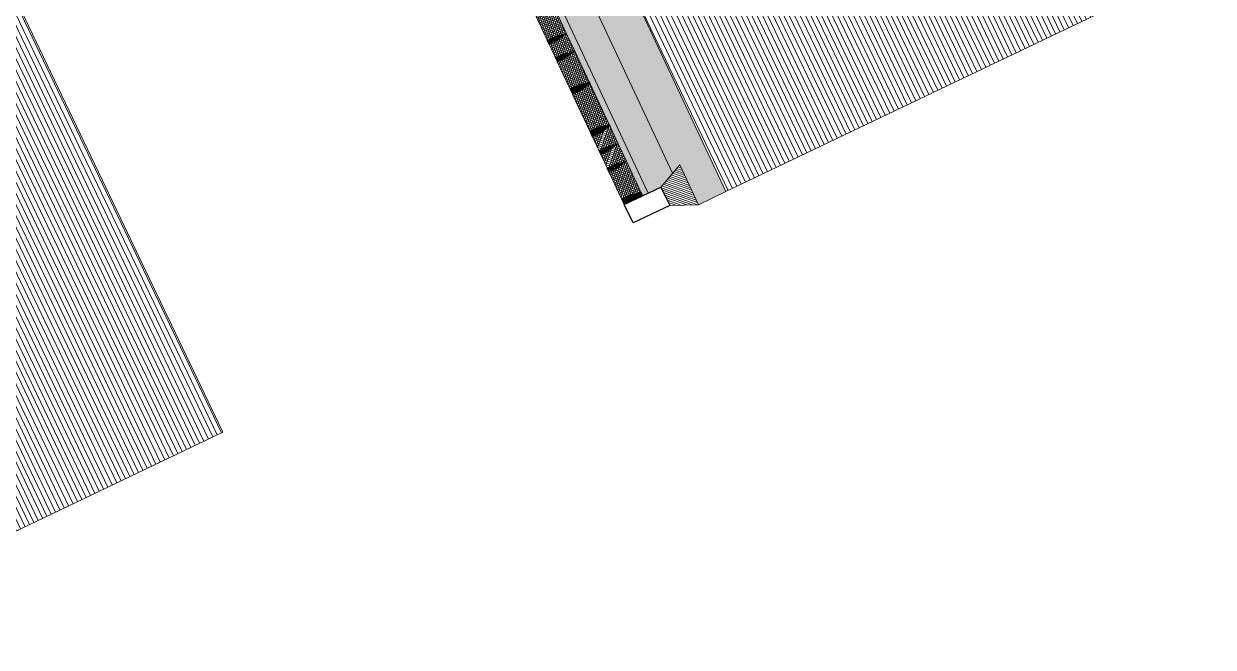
# Model space of a CAD drawing. Header units: metres. Extents: x 678805 to 1359287, y 2747329 to 5497370.
# Drawn here: x 679492.79 to 679498.64, y 2747419.51 to 2747422.58 of the extents above; entities that cross this region are included whole.
import ezdxf

# ---------------------------------------------------------------- set-up
doc = ezdxf.new("R2010")
doc.units = ezdxf.units.M
doc.layers.add('02-L-Waterfeatures 01', color=7, linetype='Continuous', true_color=0x4da6ff)
doc.layers.add('XREF_MON_WATERFEATURE$0$EIT_3 TR sorra', color=7, linetype='Continuous', true_color=0xd8ceb0)
doc.layers.add('XREF_MON_WATERFEATURE$0$-aux', color=50, linetype='Continuous', plot=False)
doc.layers.add('XREF_MON_WATERFEATURE$0$00_Aux', color=6, linetype='Continuous', plot=False)
doc.layers.add('XREF_MON_WATERFEATURE$0$02-L-projecció', color=7, linetype='Continuous', lineweight=5, true_color=0x636363)
doc.layers.add('XREF_MON_WATERFEATURE$0$3-TR tot_u', color=7, linetype='Continuous', lineweight=5, true_color=0x787878)
for name, color, linetype, lineweight in [('XREF_MON_WATERFEATURE$0$02-L-seccionat', 6, 'Continuous', 5), ('XREF_MON_WATERFEATURE$0$3-TR Formigó', 252, 'Continuous', 0), ('XREF_MON_WATERFEATURE$0$3-TR terra compactada', 45, 'Continuous', 0), ('XREF_MON_WATERFEATURE$0$3-TR Tot-u', 37, 'Continuous', 0)]:
    doc.layers.add(name, color=color, linetype=linetype, lineweight=lineweight)
pattern_1 = [(44.99999999989513, (-44.29588849237189, 22.08870048588142), (-0.006735192090789539, 0.006735192090814188), []), (134.999999999895, (-44.29588849237189, 22.08870048588142), (-0.006735192090814189, -0.006735192090789538), [])]

# ---------------------------------------------------------------- blocks, each defined once
blk = doc.blocks.new('XREF_MON_WATERFEATURE$0$Font')
at = {"layer": 'XREF_MON_WATERFEATURE$0$3-TR Formigó'}
h = blk.add_hatch(dxfattribs=at)
h.set_pattern_fill('ANSI37', color=256, scale=0.002999999999999999, angle=-18.27604261032589, style=0)
h.set_pattern_definition(pattern_1)
edge = h.paths.add_edge_path()
edge.add_line((-1.163036263547838, -9.071823441423476), (-1.162972361315042, -9.063627910800278))
edge.add_arc((-1.211388444993645, -9.063250386621803), 0.04841755604090864, 359.5532453845084, 375.5522645108975)
edge.add_line((-1.164743636269122, -9.050268803723156), (-1.170528385788202, -9.029483331833035))
edge.add_arc((-1.115476070903242, -9.014161871513352), 0.0571445923871407, 179.5532536024137, 195.5522727286961, ccw=False)
edge.add_line((-1.172618926037103, -9.013716308167204), (-1.172298267949373, -8.972592284204438))
edge.add_line((-1.172298268880695, -8.972592284437269), (-1.173095450736582, -8.972586068790406))
edge.add_line((-1.173095450736582, -8.972586068557575), (-1.173088868614286, -8.97174201742746))
edge.add_line((-1.173088867682964, -8.97174201766029), (-1.318910306319594, -8.970604995265603))
edge.add_line((-1.318910307250917, -8.970604995265603), (-1.318916886346415, -8.971449047792703))
edge.add_line((-1.318916885647923, -8.971449047559872), (-1.319714067736641, -8.971442827722058))
edge.add_line((-1.319714068435133, -8.971442827489227), (-1.320034726522863, -9.012566854711622))
edge.add_arc((-1.37717757280916, -9.012121289037168), 0.05714458379640931, 343.554231245203, 359.5532503714855, ccw=False)
edge.add_line((-1.322370880283415, -9.028299359371886), (-1.328479048330337, -9.048992102732882))
edge.add_arc((-1.282042352017015, -9.062699483474717), 0.04841754998161178, 163.5542306388019, 179.5532497651909)
edge.add_line((-1.330458430107683, -9.062321963254362), (-1.330522334203124, -9.070517492480576))
edge.add_line((-1.330522333737463, -9.070517492247745), (-1.163036263082176, -9.071823441656306))
h = blk.add_hatch(dxfattribs=at)
h.set_pattern_fill('ANSI37', color=256, scale=0.002999999999999999, angle=-18.27604261032589, style=0)
h.set_pattern_definition(pattern_1)
edge = h.paths.add_edge_path()
edge.add_line((-1.068076093681157, -9.072567444760352), (-1.068012188654393, -9.064371915534139))
edge.add_arc((-1.116428280714899, -9.063994400203228), 0.04841756399451736, 359.5532561195982, 375.5522752459871)
edge.add_line((-1.069783466402441, -9.051012806594372), (-1.075568215921521, -9.030227336101234))
edge.add_arc((-1.020515899639577, -9.014905878342688), 0.05714459360587403, 179.553250056063, 195.5522691823454, ccw=False)
edge.add_line((-1.077658755239099, -9.014460311969742), (-1.077338096685708, -8.973336289869621))
edge.add_line((-1.07733809761703, -8.973336289869621), (-1.078135279007256, -8.973330072825775))
edge.add_line((-1.078135278075933, -8.973330073058605), (-1.078128696419299, -8.97248602192849))
edge.add_line((-1.078128697350621, -8.972486021462828), (-1.151424263603985, -8.971914511173964))
edge.add_line((-1.151424263603985, -8.971914511173964), (-1.151430845493451, -8.972758561838418))
edge.add_line((-1.15143084526062, -8.972758561838418), (-1.152228026418015, -8.972752341534942))
edge.add_line((-1.152228026650846, -8.972752341534942), (-1.152548684738576, -9.013876369222999))
edge.add_arc((-1.209691532421857, -9.013430806808174), 0.05714458495983929, 343.5542348101781, 359.5532539364605, ccw=False)
edge.add_line((-1.154884838499129, -9.029608874116093), (-1.160993007477373, -9.05030161794275))
edge.add_arc((-1.114556307438761, -9.064008997520432), 0.04841755139078353, 163.5542328879748, 179.5532520143637)
edge.add_line((-1.162972387392074, -9.063631478697062), (-1.163036290090531, -9.071827007923275))
edge.add_line((-1.163036290556192, -9.071827007923275), (-1.068076093681157, -9.072567444760352))
h = blk.add_hatch(dxfattribs=at)
h.set_pattern_fill('ANSI37', color=256, scale=0.002999999999999999, angle=-18.27604261032589, style=0)
h.set_pattern_definition(pattern_1)
edge = h.paths.add_edge_path()
edge.add_line((-0.97311583859846, -9.073300814256072), (-0.9730519335716963, -9.06510528549552))
edge.add_arc((-1.021468026563525, -9.064727770164609), 0.04841756399451736, 359.5532561195982, 375.5522752459871)
edge.add_line((-0.9748232117854059, -9.051746176555753), (-0.9806079617701471, -9.030960706062615))
edge.add_arc((-0.9255556464195251, -9.015639250632375), 0.05714459172742452, 179.5532486136175, 195.5522677398999, ccw=False)
edge.add_line((-0.9826985010877252, -9.015193682163954), (-0.9823778429999948, -8.974069659598172))
edge.add_line((-0.982377843465656, -8.974069659598172), (-0.9831750248558819, -8.974063441623002))
edge.add_line((-0.9831750243902206, -8.974063442088664), (-0.9831684427335858, -8.973219392821193))
edge.add_line((-0.9831684431992471, -8.973219392355531), (-1.056464009452611, -8.97264787973836))
edge.add_line((-1.056464008521289, -8.972647880204022), (-1.056470590643585, -8.97349193226546))
edge.add_line((-1.056470591574907, -8.97349193203263), (-1.057267772499472, -8.973485712194815))
edge.add_line((-1.057267771568149, -8.973485711961985), (-1.05758842965588, -9.01460973965004))
edge.add_arc((-1.114731276873499, -9.014164180494845), 0.05714458446835607, 343.554238128763, 359.5532572550454, ccw=False)
edge.add_line((-1.059924582950771, -9.030342245008796), (-1.066032752860337, -9.051034987904131))
edge.add_arc((-1.019596052821726, -9.064742363989353), 0.04841755089929988, 163.5542368047188, 179.5532559311078)
edge.add_line((-1.068012132309377, -9.064364848192781), (-1.068076035473496, -9.072560376953334))
edge.add_line((-1.068076035939157, -9.072560377186164), (-0.9731158390641212, -9.073300814488903))
h = blk.add_hatch(dxfattribs=at)
h.set_pattern_fill('ANSI37', color=256, scale=0.002999999999999999, angle=-18.27604261032589, style=0)
h.set_pattern_definition(pattern_1)
edge = h.paths.add_edge_path()
edge.add_line((-0.7418861268088222, -9.075103800278157), (-0.7418222222477198, -9.066908270586282))
edge.add_arc((-0.7902383096516132, -9.066530753858387), 0.04841755879897958, 359.5532549376193, 375.5522740640083)
edge.add_line((-0.7435934999957681, -9.053549162577838), (-0.7493782490491867, -9.032763691619039))
edge.add_arc((-0.6943259313702583, -9.017442230600864), 0.05714459570422878, 179.5532531614392, 195.5522722877216, ccw=False)
edge.add_line((-0.7514687897637486, -9.016996667254716), (-0.7511481316760182, -8.975872642826289))
edge.add_line((-0.7511481321416795, -8.975872642826289), (-0.7519453126005828, -8.975866427645087))
edge.add_line((-0.7519453116692603, -8.975866427645087), (-0.751938730943948, -8.975022377446294))
edge.add_line((-0.7519387318752706, -8.975022376980633), (-0.9515041140839458, -8.973466293420643))
edge.add_line((-0.9515041140839458, -8.973466293420643), (-0.9515106962062418, -8.97431034501642))
edge.add_line((-0.9515106952749193, -8.974310345482081), (-0.9523078757338226, -8.97430412704125))
edge.add_line((-0.9523078766651452, -8.97430412657559), (-0.9526285352185369, -9.015428151935339))
edge.add_arc((-1.009771389421076, -9.014982590451837), 0.05714459157949219, 343.5542357957454, 359.5532549220278, ccw=False)
edge.add_line((-0.9549646889790893, -9.03116065915674), (-0.9610728584229946, -9.051853402517736))
edge.add_arc((-0.914636158850044, -9.065560779999942), 0.04841755114504167, 163.5542348463468, 179.5532539727357)
edge.add_line((-0.963052237406373, -9.065183263272047), (-0.9631161405704916, -9.0733787920326))
edge.add_line((-0.9631161410361528, -9.0733787920326), (-0.7418861268088222, -9.075103800278157))
h = blk.add_hatch(dxfattribs=at)
h.set_pattern_fill('ANSI37', color=256, scale=0.002999999999999999, angle=-18.27604261032589, style=0)
h.set_pattern_definition(pattern_1)
edge = h.paths.add_edge_path()
edge.add_line((-0.5644003860652447, -9.076491218060255), (-0.5643364838324487, -9.068295687902719))
edge.add_arc((-0.6127525698393583, -9.067918163491413), 0.04841755769945277, 359.5532451242797, 375.5522642506687)
edge.add_line((-0.566107758320868, -9.054936579894274), (-0.5718925078399479, -9.034151108469814))
edge.add_arc((-0.516840192489326, -9.018829649779946), 0.0571445938257791, 179.5532517189938, 195.5522708452763, ccw=False)
edge.add_line((-0.5739830490201712, -9.018384084571153), (-0.5736623918637633, -8.977260061074048))
edge.add_line((-0.5736623918637633, -8.977260061074048), (-0.5744595732539892, -8.977253844961524))
edge.add_line((-0.5744595732539892, -8.977253844961524), (-0.5744529915973544, -8.97640979476273))
edge.add_line((-0.5744529915973544, -8.97640979476273), (-0.7202744288370013, -8.975272771436721))
edge.add_line((-0.7202744288370013, -8.975272771436721), (-0.7202810090966523, -8.97611682349816))
edge.add_line((-0.7202810090966523, -8.976116823963821), (-0.721078191883862, -8.976110604126006))
edge.add_line((-0.721078191883862, -8.976110603893176), (-0.7213988495059311, -9.017234631581232))
edge.add_arc((-0.7785416985861957, -9.016789067536592), 0.05714458686049412, 343.5542333972793, 359.55325252356175, ccw=False)
edge.add_line((-0.7237350037321448, -9.032967136707157), (-0.7298431722447276, -9.053659879602492))
edge.add_arc((-0.6834064731374383, -9.067367260809988), 0.04841755163652493, 163.5542309296049, 179.5532500559938)
edge.add_line((-0.7318225526250899, -9.066989740356803), (-0.731886456720531, -9.075185269117355))
edge.add_line((-0.7318864571861923, -9.075185269350186), (-0.5644003860652447, -9.076491218293086))
h = blk.add_hatch(dxfattribs=at)
h.set_pattern_fill('ANSI37', color=256, scale=0.002999999999999999, angle=-18.27604261032589, style=0)
h.set_pattern_definition(pattern_1)
edge = h.paths.add_edge_path()
edge.add_line((-0.469440215267241, -9.077235152944922), (-0.4693763107061386, -9.069039623253047))
edge.add_arc((-0.5177924009039998, -9.068662107922137), 0.04841756233597328, 359.5532563798273, 375.5522755062162)
edge.add_line((-0.4711475879885256, -9.05568051384762), (-0.4769323370419443, -9.034895043354481))
edge.add_arc((-0.4218800216913223, -9.019573584664613), 0.05714459382577915, 179.5532517189938, 195.5522708452763, ccw=False)
edge.add_line((-0.4790228782221675, -9.019128019688651), (-0.4787022196687758, -8.978003997122869))
edge.add_line((-0.4787022187374532, -8.978003996890038), (-0.4794994005933404, -8.977997779846191))
edge.add_line((-0.479499401524663, -8.977997779846191), (-0.4794928194023669, -8.977153729181737))
edge.add_line((-0.4794928189367056, -8.977153729181737), (-0.5527883851900697, -8.97658221796155))
edge.add_line((-0.552788385655731, -8.97658221796155), (-0.5527949677780271, -8.977426269091666))
edge.add_line((-0.5527949677780271, -8.977426269091666), (-0.5535921487025917, -8.977420049253851))
edge.add_line((-0.5535921487025917, -8.977420049719512), (-0.5539128063246608, -9.01854407787323))
edge.add_arc((-0.6110556526109576, -9.018098514294252), 0.05714458330492601, 343.5542345637863, 359.55325369006863, ccw=False)
edge.add_line((-0.5562489600852132, -9.034276582300663), (-0.5623571290634573, -9.054969325195998))
edge.add_arc((-0.5159204280935228, -9.068676706403494), 0.04841755329143819, 163.5542312204078, 179.5532503467967)
edge.add_line((-0.5643365089781582, -9.06829918641597), (-0.5644004112109542, -9.076494715176523))
edge.add_line((-0.5644004121422768, -9.076494715176523), (-0.469440215267241, -9.077235152944922))
h = blk.add_hatch(dxfattribs=at)
h.set_pattern_fill('ANSI37', color=256, scale=0.002999999999999999, angle=-18.27604261032589, style=0)
h.set_pattern_definition(pattern_1)
edge = h.paths.add_edge_path()
edge.add_line((-0.301954145077616, -9.0785411009565), (-0.3018902419134974, -9.070345571264625))
edge.add_arc((-0.3503063265234232, -9.069968048948795), 0.04841755626081401, 359.553247347177, 375.5522664735659)
edge.add_line((-0.3036615173332393, -9.056986463721842), (-0.3094462668523192, -9.036200991366059))
edge.add_arc((-0.2543939561583102, -9.020879531512037), 0.05714458907005258, 179.5532540433883, 195.5522731696707, ccw=False)
edge.add_line((-0.3115368075668812, -9.020433968864381), (-0.3112161494791508, -8.979309944435954))
edge.add_line((-0.3112161490134895, -8.979309944668785), (-0.3120133308693767, -8.97930372855626))
edge.add_line((-0.3120133318006992, -8.979303728789091), (-0.3120067492127419, -8.978459679055959))
edge.add_line((-0.3120067492127419, -8.978459678823128), (-0.4578281878493726, -8.977322655031458))
edge.add_line((-0.4578281869180501, -8.977322655031458), (-0.4578347667120397, -8.978166708024219))
edge.add_line((-0.4578347676433623, -8.97816670825705), (-0.4586319499649107, -8.978160487953573))
edge.add_line((-0.4586319499649107, -8.978160487487912), (-0.4589526075869799, -9.019284514710307))
edge.add_arc((-0.516095454338938, -9.018838950200006), 0.05714458355066769, 343.5542329044955, 359.55325203077797, ccw=False)
edge.add_line((-0.4612887618131936, -9.03501701913774), (-0.4673969303257763, -9.055709762964398))
edge.add_arc((-0.4209602326154709, -9.069417143706232), 0.04841754998161167, 163.5542306388019, 179.5532497651909)
edge.add_line((-0.4693763111717999, -9.069039623485878), (-0.469440215267241, -9.077235152712092))
edge.add_line((-0.469440215267241, -9.077235152944922), (-0.301954145077616, -9.07854110142216))
h = blk.add_hatch(dxfattribs=at)
h.set_pattern_fill('ANSI31', color=256, scale=0.003, angle=-18.27604261022104, style=0)
h.set_pattern_definition([(44.99999999999999, (-68.29401626437902, 23.85585277993232), (-0.006735192090801864, 0.006735192090801864), [])])
h.paths.add_polyline_path([(-1.350574633106589, -9.170358102302998), (-1.450574634596705, -9.170358104165643), (-1.508667593356222, -9.299453572370112), (-1.291731705423445, -9.301120162941515)])
at = {"layer": 'XREF_MON_WATERFEATURE$0$3-TR terra compactada'}
h = blk.add_hatch(dxfattribs=at)
h.set_pattern_fill('LINE', color=256, scale=0.0075, style=0)
h.set_pattern_definition([(1.590277340731758e-14, (-1.593001680448651, -7.350061897188425), (0, 0.0238125), [])])
h.paths.add_polyline_path([(-1.508667595218867, -4.250939326127991), (-1.508447191212326, -6.704957016278058), (6.136759905610234, -6.704957016278058), (6.135588984936476, -5.109001578297466), (5.855858366005123, -5.107042916119099), (5.777410773560405, -4.906426052562892), (2.851725396700203, -4.883444252656773), (2.851790635846555, -6.090015882160515), (2.851790635846555, -6.44001635722816), (0.3015535152517259, -6.44002101290971), (0.3017738847993314, -6.090021013282239), (1.392239173408598, -6.090021080803126), (0.8764049969613552, -4.267781088594347)])
h = blk.add_hatch(dxfattribs=at)
h.set_pattern_fill('LINE', color=256, scale=0.0075, style=0)
h.set_pattern_definition([(1.590277340731758e-14, (-1.592974760103971, -12.35290337726474), (0, 0.0238125), [])])
h.paths.add_polyline_path([(-1.508625563699752, -9.449458322487772), (-1.508420270401984, -12.1077984967269), (6.136786825489253, -12.10779849579558), (6.134235821664333, -10.30894258804619), (5.854505203664303, -10.30698392656632), (5.777416309341788, -10.10637657577172), (2.851663700770587, -10.08339424803853), (2.851663700304925, -11.3900205376558), (2.851663700304925, -11.74002094520256), (0.3014938957057893, -11.74002108070999), (0.3016131347976625, -11.3898526376579), (1.476384826935828, -11.39002108108252), (0.9323646500706673, -9.468210993334651)])
at = {"layer": 'XREF_MON_WATERFEATURE$0$3-TR Tot-u'}
h = blk.add_hatch(dxfattribs=at)
h.set_pattern_fill('EARTH', color=256, scale=0.005, angle=-84.07414778341365)
h.set_pattern_definition([(275.9258522165863, (0, 0), (0.0348582512672567, -0.02830242601949161), [0.03175, -0.03175]), (275.9258522165863, (0.01184262707829475, 0.001229217275977135), (0.0348582512672567, -0.02830242601949161), [0.03175, -0.03175]), (275.9258522165863, (0.02368525415658951, 0.002458434551954269), (0.0348582512672567, -0.02830242601949161), [0.03175, -0.03175]), (5.925852216586342, (0.02804253622889519, -0.001079368870705366), (0.02830242601949161, 0.0348582512672567), [0.03174999999999997, -0.03174999999999997]), (5.925852216586342, (0.02927175257354975, -0.01292199594900012), (0.02830242601949161, 0.0348582512672567), [0.03174999999999997, -0.03174999999999997]), (5.925852216586342, (0.03050096984952688, -0.02476462279446423), (0.02830242601949161, 0.0348582512672567), [0.03174999999999997, -0.03174999999999997])])
h.paths.add_polyline_path([(-1.314310426823795, -9.250945228151977), (-1.291731705423445, -9.301120162941515), (-1.508667594287544, -9.299453574232757), (-1.508625563699752, -9.449458322487772), (0.9323646500706673, -9.468210993334651), (1.701576348859817, -9.474120387341827), (1.701576684135944, -9.274114488158375)])
at = {"layer": 'XREF_MON_WATERFEATURE$0$3-TR tot_u'}
h = blk.add_hatch(dxfattribs=at)
h.set_pattern_fill('AR-CONC', color=256, scale=0.0002499999999999998, angle=90.27678088138283)
h.set_pattern_definition([(158.5528234916038, (-44.29586157156155, 22.09163880813867), (-0.01071414020334408, 0.04444703537656459), [0.004762499999999992, -0.05238749999999993]), (103.5528234916037, (-44.29586157156155, 22.09163880813867), (-0.042478511822929, -0.02355052202099123), [0.00380999999999999, -0.04191014604249985]), (209.0042681916038, (-44.29675441375002, 22.09534271527082), (-0.05319265014223656, 0.02089651386113734), [0.004047502199999994, -0.04452256114999994]), (154.7370234916037, (-44.30790156126022, 22.08759793732315), (-0.01159854796105582, 0.06759205884945055), [0.007143749999999993, -0.07858124999999992]), (205.1883811016037, (-44.30886811250821, 22.09323060140014), (-0.07752613342460271, 0.03658516449488299), [0.006071255784999993, -0.0667839020399999]), (99.73697466160382, (-44.30790156126022, 22.08759793732315), (-0.07752613342278558, 0.036585164499046), [0.005714991767499992, -0.06286493297999987]), (129.5528234916038, (-44.30691199982539, 22.09462814871222), (0.01217751511735448, 0.04406843003303179), [0.004762499999999994, -0.05238749999999995]), (74.55282349160389, (-44.30691199982539, 22.09462814871222), (-0.04856998646426809, -3.622266203678892e-06), [0.003809999999999992, -0.04190999999999988]), (180.0042684916038, (-44.3058972065337, 22.09830051893368), (-0.03639247154533939, 0.04406480761108346), [0.004047502199999996, -0.04452248439999996]), (146.0528234916038, (-44.29586157156155, 22.09163880813867), (-0.02028587552938745, -0.005993882991116795), [0, -0.04140199999999992, 0, -0.04254499999999992, 0, -0.04206874999999992]), (116.0528234916039, (-44.29586157156155, 22.09163880813867), (-0.02905871588294157, 0.007867938773241597), [0, -0.02425699999999994, 0, -0.04044949999999989, 0, -0.01603374999999995]), (76.05282349160386, (-44.29135600104928, 22.07821421930566), (-0.009427757665139926, 0.03259170348029379), [0, -0.01587499999999993, 0, -0.04952999999999985, 0, -0.06572249999999971]), (66.05282349160387, (-44.2893355647102, 22.07219422468916), (-0.01780916575072015, 0.03308521069580599), [0, -0.02063749999999997, 0, -0.03289299999999995, 0, -0.04667249999999994])])
h.paths.add_polyline_path([(-1.314310426823795, -9.250945228151977), (1.701576684135944, -9.274114488158375), (1.701544504147023, -9.040019483771175), (1.199973080307245, -9.04001726442948), (1.199709313455969, -9.120254514273256), (-1.350574634037912, -9.10066220536828), (-1.350574633106589, -9.170358102302998)])
at = {"layer": 'XREF_MON_WATERFEATURE$0$EIT_3 TR sorra'}
h = blk.add_hatch(dxfattribs=at)
h.set_pattern_fill('ANSI36', color=256, scale=0.001075000000000009, angle=-1.014200710357327, style=0, double=1)
h.set_pattern_definition([(43.98579928964266, (-31.04937543254346, -79.05778730520979), (0.001927275125572215, 0.00660389192404396), [0.008532812500000058, -0.001706562500000013, 0, -0.001706562500000013])])
edge = h.paths.add_edge_path()
edge.add_line((-1.330522389151156, -9.070524362614378), (-1.350574634037912, -9.07035810011439))
edge.add_line((-1.350574633106589, -9.070358100347221), (-1.349784059915692, -8.971211737021804))
edge.add_line((-1.349784059915692, -8.971211736788973), (-1.319714095443487, -8.971446202835068))
edge.add_line((-1.31971409637481, -8.971446202835068), (-1.32003478333354, -9.012573725776747))
edge.add_arc((-1.377177633345127, -9.012128165224567), 0.05714458802382309, 343.55423696223914, 359.55325608855003, ccw=False)
edge.add_line((-1.32237093616277, -9.028306231833994), (-1.328479105141014, -9.048998973332345))
edge.add_arc((-1.282042411155999, -9.06270635011606), 0.04841754618083136, 163.5542339740268, 179.5532531002396)
edge.add_line((-1.330458484590054, -9.062328832224011), (-1.330522388219833, -9.070524362381548))
edge.add_line((-1.330522389151156, -9.070524362614378), (-1.350574634037912, -9.07035810011439))
h = blk.add_hatch(dxfattribs=at)
h.set_pattern_fill('ANSI36', color=256, scale=0.001075000000000009, angle=-1.014200710357327, style=0, double=1)
h.set_pattern_definition([(43.98579928964266, (-31.14433560427278, -79.05704356357455), (0.001927275125572215, 0.00660389192404396), [0.008532812500000058, -0.001706562500000013, 0, -0.001706562500000013])])
edge = h.paths.add_edge_path()
edge.add_line((-1.163036290090531, -9.071827006991953), (-1.162972386460751, -9.063631477300078))
edge.add_arc((-1.211388466414064, -9.063253960339352), 0.04841755194573052, 359.5532540160053, 375.5522731421173)
edge.add_line((-1.164743662346154, -9.050272371154279), (-1.170528410468251, -9.029486895538867))
edge.add_arc((-1.115476096048951, -9.014165434986353), 0.05714459404591183, 179.5532533819585, 195.5522725081769, ccw=False)
edge.add_line((-1.172618951648474, -9.013719871640205), (-1.172298265155405, -8.972592351958156))
edge.add_line((-1.172298266086727, -8.972592352190986), (-1.152227997314185, -8.97274885023944))
edge.add_line((-1.152227997314185, -8.97274885000661), (-1.152548684272915, -9.013876367826015))
edge.add_arc((-1.209691548254341, -9.013430806342512), 0.05714460175461236, 343.5542356147907, 359.5532547411015, ccw=False)
edge.add_line((-1.154884838033468, -9.029608877375722), (-1.16099300654605, -9.05030161747709))
edge.add_arc((-1.114556317683309, -9.064008997287601), 0.0484175417075755, 163.5542291848733, 179.5532483110862)
edge.add_line((-1.162972387392074, -9.063631475437433), (-1.163036290090531, -9.071827006991953))
h = blk.add_hatch(dxfattribs=at)
h.set_pattern_fill('ANSI36', color=256, scale=0.001075000000000009, angle=-1.014200710357327, style=0, double=1)
h.set_pattern_definition([(43.98579928964266, (-30.88188936328515, -79.05909344600514), (0.001927275125572215, 0.00660389192404396), [0.008532812500000058, -0.001706562500000013, 0, -0.001706562500000013])])
edge = h.paths.add_edge_path()
edge.add_line((-1.068076116964221, -9.072570943273604), (-1.068012215662748, -9.064375414513052))
edge.add_arc((-1.116428303997964, -9.063997894292697), 0.04841756001854545, 359.5532507521939, 375.5522698783059)
edge.add_line((-1.069783492479473, -9.051016305573285), (-1.075568240601569, -9.030230830889195))
edge.add_arc((-1.020515927579254, -9.014909372664988), 0.05714459050891804, 179.5532521600003, 195.5522712862188, ccw=False)
edge.add_line((-1.07765878085047, -9.014463808387518), (-1.077338094357401, -8.97333628917113))
edge.add_line((-1.077338094823062, -8.973336288705468), (-1.05726782605052, -8.973492783959955))
edge.add_line((-1.05726782605052, -8.973492784192786), (-1.057588513474911, -9.014620304806158))
edge.add_arc((-1.11473136395216, -9.014174742624164), 0.0571445882695647, 343.55423530294854, 359.5532544292594, ccw=False)
edge.add_line((-1.059924667235464, -9.030352810630575), (-1.066032836213708, -9.051045551663265))
edge.add_arc((-1.019596140366048, -9.064752932172269), 0.04841754832722831, 163.5542303480854, 179.5532494742982)
edge.add_line((-1.068012217059731, -9.064375411253422), (-1.068076118361205, -9.072570944204926))
h = blk.add_hatch(dxfattribs=at)
h.set_pattern_fill('ANSI36', color=256, scale=0.001075000000000009, angle=-1.014200710357327, style=0, double=1)
h.set_pattern_definition([(43.98579928964266, (-30.68196921423078, -79.06064522592351), (0.001927275125572215, 0.00660389192404396), [0.008532812500000058, -0.001706562500000013, 0, -0.001706562500000013])])
edge = h.paths.add_edge_path()
edge.add_line((-0.9631161694414914, -9.073382284492254), (-0.9731158642098308, -9.073304313700646))
edge.add_line((-0.9731158637441695, -9.073304313700646), (-0.9730519615113735, -9.065108784940094))
edge.add_arc((-1.021468046121299, -9.064731262624264), 0.04841755626164657, 359.553247347315, 375.552266473427)
edge.add_line((-0.9748232373967767, -9.051749677630141), (-0.9806079869158566, -9.03096420201473))
edge.add_arc((-0.9255556771531701, -9.015642745420337), 0.05714458697192476, 179.5532509380438, 195.5522700642622, ccw=False)
edge.add_line((-0.9826985271647573, -9.015197180211544), (-0.9823778411373496, -8.974069660063833))
edge.add_line((-0.9823778406716883, -8.974069659365341), (-0.9523078766651452, -8.974304125877097))
edge.add_line((-0.9523078771308064, -8.974304126109928), (-0.9526285631582141, -9.0154316467233))
edge.add_arc((-1.009771417826414, -9.014986083377153), 0.05714459182513291, 343.5542341364399, 359.5532532627508, ccw=False)
edge.add_line((-0.9549647164531052, -9.031164153944701), (-0.961072884965688, -9.05185689497739))
edge.add_arc((-0.914636192843318, -9.065564271528274), 0.04841754452591808, 163.5542336832239, 179.5532528094368)
edge.add_line((-0.9630522658117115, -9.065186753636226), (-0.9631161694414914, -9.073382284725085))
edge.add_line((-0.9631161694414914, -9.073382284492254), (-0.9731158642098308, -9.073304313700646))
h = blk.add_hatch(dxfattribs=at)
h.set_pattern_fill('ANSI36', color=256, scale=0.001075000000000009, angle=-1.014200710357327, style=0, double=1)
h.set_pattern_definition([(43.98579928964266, (-30.45073950244114, -79.06244820938446), (0.001927275125572215, 0.00660389192404396), [0.008532812500000058, -0.001706562500000013, 0, -0.001706562500000013])])
edge = h.paths.add_edge_path()
edge.add_line((-0.7318864576518536, -9.075185269350186), (-0.7418861519545317, -9.075107297627255))
edge.add_line((-0.7418861510232091, -9.075107297860086), (-0.7418222487904131, -9.066911768168211))
edge.add_arc((-0.7902383296750486, -9.066534247715026), 0.04841755150591978, 359.5532500906702, 375.5522692167822)
edge.add_line((-0.7435935256071389, -9.053552661789581), (-0.7493782746605575, -9.03276718663983))
edge.add_arc((-0.694325964897871, -9.017445728415623), 0.05714458719182985, 179.5532526009748, 195.5522717271933, ccw=False)
edge.add_line((-0.7514688153751194, -9.017000164370984), (-0.7511481293477118, -8.975872642826289))
edge.add_line((-0.7511481288820505, -8.97587264329195), (-0.7210781641770154, -8.976107109338045))
edge.add_line((-0.7210781644098461, -8.976107109105214), (-0.7213988520670682, -9.017234631581232))
edge.add_arc((-0.7785417027771473, -9.016789069399238), 0.0571445882695648, 343.55423530294854, 359.5532544292594, ccw=False)
edge.add_line((-0.72373500559479, -9.03296713763848), (-0.7298431741073728, -9.053659879602492))
edge.add_arc((-0.6834064810536802, -9.067367256386206), 0.04841754452591808, 163.5542336832239, 179.5532528094368)
edge.add_line((-0.7318225540220737, -9.066989738494158), (-0.7318864571861923, -9.075185269583017))
edge.add_line((-0.7318864576518536, -9.075185269350186), (-0.7418861519545317, -9.075107297627255))
h = blk.add_hatch(dxfattribs=at)
h.set_pattern_fill('ANSI36', color=256, scale=0.001075000000000009, angle=-1.014200710357327, style=0, double=1)
h.set_pattern_definition([(43.98579928964266, (-30.54569972725585, -79.06171127036214), (0.001927275125572215, 0.00660389192404396), [0.008532812500000058, -0.001706562500000013, 0, -0.001706562500000013])])
edge = h.paths.add_edge_path()
edge.add_line((-0.5644004121422768, -9.076494715176523), (-0.5643365089781582, -9.068299185018986))
edge.add_arc((-0.6127525893971324, -9.067921664565802), 0.04841755316446388, 359.5532498304413, 375.5522689565532)
edge.add_line((-0.5661077848635614, -9.054940077941865), (-0.5718925334513187, -9.034154603257775))
edge.add_arc((-0.5168402167037129, -9.018833142705262), 0.05714459404591173, 179.5532533819585, 195.552272508177, ccw=False)
edge.add_line((-0.573983074631542, -9.018387579359114), (-0.573662388138473, -8.977260059677064))
edge.add_line((-0.573662388138473, -8.977260059677064), (-0.5535921189002693, -8.977416556794196))
edge.add_line((-0.5535921189002693, -8.977416556794196), (-0.5539128063246608, -9.018544075544924))
edge.add_arc((-0.6110556637868285, -9.018098512664437), 0.05714459513495947, 343.5542346292236, 359.55325375553446, ccw=False)
edge.add_line((-0.5562489605508745, -9.034276583697647), (-0.5623571281321347, -9.054969325195998))
edge.add_arc((-0.5159204378724098, -9.068676707800478), 0.04841754385397232, 163.5542255589339, 179.5532446851467)
edge.add_line((-0.5643365099094808, -9.068299183156341), (-0.564400412607938, -9.0764947142452))
h = blk.add_hatch(dxfattribs=at)
h.set_pattern_fill('ANSI36', color=256, scale=0.001075000000000009, angle=-1.014200710357327, style=0, double=1)
h.set_pattern_definition([(43.98579928964266, (-30.28325348580256, -79.06376115349121), (0.001927275125572215, 0.00660389192404396), [0.008532812500000058, -0.001706562500000013, 0, -0.001706562500000013])])
edge = h.paths.add_edge_path()
edge.add_line((-0.4694402399472892, -9.077238650526851), (-0.4693763377144933, -9.069043121766299))
edge.add_arc((-0.5177924227900803, -9.068665605504066), 0.04841755714126827, 359.5532551979865, 375.5522743240985)
edge.add_line((-0.4711476154625416, -9.055684013757855), (-0.4769323626533151, -9.034898538142443))
edge.add_arc((-0.4218800514936447, -9.019577078521252), 0.05714458907027956, 179.5532540434203, 195.5522731696388, ccw=False)
edge.add_line((-0.4790229024365544, -9.019131516106427), (-0.4787022164091468, -8.978003996424377))
edge.add_line((-0.4787022173404694, -8.978003996424377), (-0.4586319481022656, -8.978160491213202))
edge.add_line((-0.4586319481022656, -8.978160490747541), (-0.4589526350609958, -9.019288012292236))
edge.add_arc((-0.5160954846069217, -9.018842448480427), 0.05714458686039321, 343.55423339726434, 359.55325252357517, ccw=False)
edge.add_line((-0.4612887892872095, -9.035020517650992), (-0.467396957334131, -9.05571325821802))
edge.add_arc((-0.4209602596238256, -9.069420642685145), 0.04841755047362511, 163.5542267221464, 179.5532458483592)
edge.add_line((-0.4693763391114771, -9.06904311850667), (-0.4694402404129505, -9.077238651458174))
h = blk.add_hatch(dxfattribs=at)
h.set_pattern_fill('ANSI36', color=256, scale=0.001075000000000009, angle=-1.014200710357327, style=0, double=1)
h.set_pattern_definition([(62.26184189986371, (23.78163385484368, 238.9828092250973), (-0.0002408934136971137, 0.006875154421345005), [0.008532812500000072, -0.001706562500000015, 0, -0.001706562500000015])])
h.paths.add_polyline_path([(-1.350574632640928, -9.10066220536828), (1.199709310662001, -9.120254513807595), (1.199943121057004, -9.090255343355238), (-1.350574633106589, -9.070358100347221)])
at = {"layer": 'XREF_MON_WATERFEATURE$0$-aux'}
for points in [[(-1.330522389151156, -9.070524362614378), (-1.350574633106589, -9.070358100347221), (-1.349784059915692, -8.971211736788973), (-1.31971409637481, -8.971446202835068), (-1.32003478333354, -9.012573725776747, -0.0699225111484148), (-1.32237093616277, -9.028306231833994), (-1.328479105606675, -9.048998973332345, 0.06992251114798485), (-1.330458484590054, -9.062328832224011), (-1.330522389151156, -9.070524362614378), (-1.350574633106589, -9.070358100347221)], [(-1.163036290090531, -9.071827006991953), (-1.163036290090531, -9.071827006991953), (-1.162972385529429, -9.063631477300078, 0.06992251114754273), (-1.164743662346154, -9.050272371154279), (-1.170528411399573, -9.029486896004528, -0.06992251114800961), (-1.172618951648474, -9.013719871640205), (-1.172298266086727, -8.972592352190986), (-1.152227997314185, -8.97274885000661), (-1.152548683341593, -9.013876368291676, -0.0699225111484148), (-1.154884838033468, -9.029608877375722), (-1.160993007011712, -9.05030161794275, 0.06992251114798485), (-1.162972387392074, -9.063631475437433), (-1.163036290090531, -9.071827006991953), (-1.163036290090531, -9.071827006991953)], [(-1.068076117895544, -9.072570944204926), (-1.068076116964221, -9.072570943273604), (-1.068012216128409, -9.064375414513052, 0.06992251114754273), (-1.069783492479473, -9.051016305573285), (-1.075568240601569, -9.030230830889195, -0.06992251114800961), (-1.07765878085047, -9.014463808387518), (-1.077338094823062, -8.973336288705468), (-1.05726782605052, -8.973492784192786), (-1.057588513474911, -9.014620305038989, -0.0699225111484148), (-1.059924667235464, -9.030352810630575), (-1.066032836213708, -9.051045551430434, 0.06992251114798485), (-1.068012217059731, -9.064375411253422), (-1.068076117895544, -9.072570944204926), (-1.068076116964221, -9.072570943273604)], [(-0.9631161694414914, -9.073382284492254), (-0.9731158637441695, -9.073304313700646), (-0.9730519619770348, -9.065108785172924, 0.06992251114754273), (-0.9748232373967767, -9.051749677630141), (-0.980607985984534, -9.03096420224756, -0.06992251114800961), (-0.9826985271647573, -9.015197180211544), (-0.9823778406716883, -8.974069659365341), (-0.9523078771308064, -8.974304126109928), (-0.9526285631582141, -9.015431647188962, -0.0699225111484148), (-0.9549647164531052, -9.031164153944701), (-0.9610728858970106, -9.05185689497739, 0.06992251114798485), (-0.9630522658117115, -9.065186753636226), (-0.9631161694414914, -9.073382284492254), (-0.9731158637441695, -9.073304313700646)], [(-0.7318864576518536, -9.075185269350186), (-0.7418861510232091, -9.075107297860086), (-0.7418222497217357, -9.06691176770255, 0.06992251114754273), (-0.7435935256071389, -9.053552661789581), (-0.7493782746605575, -9.032767186407, -0.06992251114800961), (-0.7514688153751194, -9.017000164370984), (-0.7511481288820505, -8.97587264329195), (-0.7210781644098461, -8.976107109105214), (-0.7213988522998989, -9.017234631348401, -0.0699225111484148), (-0.72373500559479, -9.03296713763848), (-0.729843174573034, -9.053659879369661, 0.06992251114798485), (-0.7318225540220737, -9.066989738494158), (-0.7318864576518536, -9.075185269350186), (-0.7418861510232091, -9.075107297860086)], [(-0.564400412607938, -9.076494714710861), (-0.5644004121422768, -9.076494715176523), (-0.5643365089781582, -9.068299184553325, 0.06992251114754273), (-0.5661077848635614, -9.054940077941865), (-0.5718925334513187, -9.034154603257775, -0.06992251114800961), (-0.573983074631542, -9.018387579359114), (-0.573662388138473, -8.977260059677064), (-0.5535921189002693, -8.977416556794196), (-0.5539128063246608, -9.018544075544924, -0.0699225111484148), (-0.5562489605508745, -9.034276583697647), (-0.5623571276664734, -9.054969325195998, 0.06992251114798485), (-0.5643365099094808, -9.068299183156341), (-0.564400412607938, -9.076494714710861), (-0.5644004121422768, -9.076494715176523)], [(-0.4694402404129505, -9.077238651458174), (-0.4694402399472892, -9.077238650526851), (-0.4693763367831707, -9.069043121766299, 0.06992251114754273), (-0.4711476154625416, -9.055684013757855), (-0.4769323621876538, -9.034898538142443, -0.06992251114800961), (-0.4790229024365544, -9.019131516106427), (-0.4787022173404694, -8.978003996424377), (-0.4586319481022656, -8.978160490747541), (-0.4589526341296732, -9.019288012292236, -0.0699225111484148), (-0.4612887892872095, -9.035020517650992), (-0.467396957334131, -9.05571325845085, 0.06992251114798485), (-0.4693763391114771, -9.06904311850667), (-0.4694402404129505, -9.077238651458174), (-0.4694402399472892, -9.077238650526851)]]:
    blk.add_lwpolyline(points, format="xyb", dxfattribs=at)
at = {"layer": 'XREF_MON_WATERFEATURE$0$00_Aux'}
blk.add_lwpolyline([(-1.450574634131044, -8.970358099555597), (-1.350574634037912, -8.970358099555597), (-1.350574633106589, -9.170358099974692), (-1.450574633199722, -9.170358100440353), (-1.450574633199722, -8.970358099788427)], dxfattribs=at)
at = {"layer": 'XREF_MON_WATERFEATURE$0$02-L-projecció'}
for points in [[(-1.508667595218867, -4.250939326127991), (-1.508447191212326, -6.704957016278058), (6.136759905610234, -6.704957016278058), (6.135588984936476, -5.109001578297466), (5.855858366005123, -5.107042916119099), (5.777410773560405, -4.906426052562892), (2.851725396700203, -4.883444252656773), (2.851790635846555, -6.090015882160515), (2.851790635846555, -6.44001635722816), (0.3015535152517259, -6.44002101290971), (0.3017738847993314, -6.090021013282239), (1.392239173408598, -6.090021080803126), (0.8764049969613552, -4.267781088594347)], [(-1.350574633106589, -9.170358102302998), (-1.291731705423445, -9.301120162941515), (-1.508667594287544, -9.299453574232757), (-1.450574633665383, -9.170358100673184)], [(-1.508625563699752, -9.449458322487772), (-1.508420270401984, -12.1077984967269), (6.136786825489253, -12.10779849579558), (6.134235821664333, -10.30894258804619), (5.854505203664303, -10.30698392656632), (5.777416309341788, -10.10637657577172), (2.851663700770587, -10.08339424803853), (2.851663700304925, -11.3900205376558), (2.851663700304925, -11.74002094520256), (0.3014938957057893, -11.74002108070999), (0.3016131347976625, -11.3898526376579), (1.476384826935828, -11.39002108108252), (0.9323646500706673, -9.468210993334651)]]:
    blk.add_lwpolyline(points, close=True, dxfattribs=at)
for points in [[(-1.350574634037912, -9.10066220536828), (1.199709313455969, -9.120254514273256)], [(-1.508667594287544, -9.299453574232757), (-1.508625563699752, -9.449458322487772)], [(-1.314310426823795, -9.250945228151977), (1.701576684135944, -9.274114488158375)], [(-1.508625563699752, -9.449458322487772), (1.700040249153972, -9.474108586553484)]]:
    blk.add_lwpolyline(points, dxfattribs=at)
at = {"layer": 'XREF_MON_WATERFEATURE$0$02-L-seccionat'}
for points in [[(-1.163036263547838, -9.071823441423476), (-1.162972361315042, -9.063627910800278, 0.06992251114875708), (-1.164743636269122, -9.050268803723156), (-1.170528385322541, -9.029483331367373, -0.0699225111482901), (-1.172618926037103, -9.013716308167204), (-1.172298268880695, -8.972592284437269), (-1.173095450736582, -8.972586068557575), (-1.173088867682964, -8.97174201766029), (-1.318910307250917, -8.970604995265603), (-1.318916885647923, -8.971449047559872), (-1.319714068435133, -8.971442827489227), (-1.320034726057202, -9.012566855177283, -0.0699225111482901), (-1.322370880283415, -9.028299359371886), (-1.328479049261659, -9.048992102732882, 0.06992251114875708), (-1.330458430107683, -9.062321963254362), (-1.330522333737463, -9.070517492247745)], [(-1.068076093681157, -9.072567444760352), (-1.068012188654393, -9.06437191576697, 0.06992251114875708), (-1.069783466402441, -9.051012806594372), (-1.075568215921521, -9.030227336101234, -0.0699225111482901), (-1.077658755239099, -9.014460311969742), (-1.07733809761703, -8.973336289869621), (-1.078135278075933, -8.973330073058605), (-1.078128697350621, -8.972486021462828), (-1.151424263603985, -8.971914511173964), (-1.15143084526062, -8.972758561838418), (-1.152228026650846, -8.972752341534942), (-1.152548684738576, -9.01387636945583, -0.0699225111482901), (-1.154884838499129, -9.029608874116093), (-1.160993007477373, -9.050301618175581, 0.06992251114875708), (-1.162972387392074, -9.063631478697062), (-1.163036290556192, -9.071827007923275)], [(-0.97311583859846, -9.073300814256072), (-0.9730519340373576, -9.06510528572835, 0.06992251114875708), (-0.9748232117854059, -9.051746176555753), (-0.9806079617701471, -9.030960705596954, -0.0699225111482901), (-0.9826985010877252, -9.015193682163954), (-0.982377843465656, -8.974069659598172), (-0.9831750243902206, -8.974063442088664), (-0.9831684431992471, -8.973219392355531), (-1.056464008521289, -8.972647880204022), (-1.056470591574907, -8.97349193203263), (-1.057267771568149, -8.973485711961985), (-1.057588430587202, -9.014609740115702, -0.0699225111482901), (-1.059924582950771, -9.030342245008796), (-1.066032753325999, -9.0510349876713, 0.06992251114875708), (-1.068012132309377, -9.064364848192781), (-1.068076035939157, -9.072560377186164)], [(-0.7418861268088222, -9.075103800278157), (-0.741822222713381, -9.066908270586282, 0.06992251114875708), (-0.7435934999957681, -9.053549162577838), (-0.7493782490491867, -9.032763691386208, -0.0699225111482901), (-0.7514687897637486, -9.016996667254716), (-0.7511481321416795, -8.975872642826289), (-0.7519453116692603, -8.975866427645087), (-0.7519387318752706, -8.975022376980633), (-0.9515041140839458, -8.973466293420643), (-0.9515106952749193, -8.974310345482081), (-0.9523078766651452, -8.97430412657559), (-0.9526285352185369, -9.015428151935339, -0.0699225111482901), (-0.9549646889790893, -9.03116065915674), (-0.9610728584229946, -9.051853402517736, 0.06992251114875708), (-0.963052237406373, -9.065183263272047), (-0.9631161410361528, -9.0733787920326)], [(-0.5644003860652447, -9.076491218060255), (-0.5643364838324487, -9.06829568813555, 0.06992251114875708), (-0.566107758320868, -9.054936579894274), (-0.5718925083056092, -9.034151108469814, -0.0699225111482901), (-0.5739830490201712, -9.018384084571153), (-0.5736623918637633, -8.977260061074048), (-0.5744595732539892, -8.977253844961524), (-0.5744529915973544, -8.97640979476273), (-0.7202744288370013, -8.975272771436721), (-0.7202810090966523, -8.976116823963821), (-0.721078191883862, -8.976110603893176), (-0.7213988490402699, -9.017234631348401, -0.0699225111482901), (-0.7237350037321448, -9.032967136707157), (-0.7298431722447276, -9.053659879602492, 0.06992251114875708), (-0.7318225526250899, -9.066989740356803), (-0.7318864571861923, -9.075185269350186)], [(-0.469440215267241, -9.077235152944922), (-0.469376309774816, -9.069039622787386, 0.06992251114875708), (-0.4711475879885256, -9.05568051384762), (-0.4769323370419443, -9.034895043354481, -0.0699225111482901), (-0.4790228782221675, -9.019128019688651), (-0.4787022187374532, -8.978003996890038), (-0.479499401524663, -8.977997779846191), (-0.4794928189367056, -8.977153729181737), (-0.552788385655731, -8.97658221796155), (-0.5527949677780271, -8.977426269091666), (-0.5535921487025917, -8.977420049719512), (-0.5539128063246608, -9.0185440776404, -0.0699225111482901), (-0.5562489600852132, -9.034276582300663), (-0.5623571290634573, -9.054969324963167, 0.06992251114875708), (-0.5643365089781582, -9.06829918641597), (-0.5644004121422768, -9.076494715176523)], [(-0.301954145077616, -9.0785411009565), (-0.3018902409821749, -9.070345571730286, 0.06992251114875708), (-0.3036615173332393, -9.056986463721842), (-0.3094462668523192, -9.03620099159889, -0.0699225111482901), (-0.3115368075668812, -9.020433968864381), (-0.3112161490134895, -8.979309944668785), (-0.3120133318006992, -8.979303728789091), (-0.3120067492127419, -8.978459678823128), (-0.4578281869180501, -8.977322655031458), (-0.4578347676433623, -8.97816670825705), (-0.4586319499649107, -8.978160487487912), (-0.4589526075869799, -9.019284515175968, -0.0699225111482901), (-0.4612887618131936, -9.03501701913774), (-0.4673969303257763, -9.055709763197228, 0.06992251114875708), (-0.4693763111717999, -9.069039623485878), (-0.469440215267241, -9.077235152944922)]]:
    blk.add_lwpolyline(points, format="xyb", close=True, dxfattribs=at)
blk = doc.blocks.new('XREF_MON_WATERFEATURE')
at = {"rotation": 115.5575828960451}
blk.add_blockref('XREF_MON_WATERFEATURE$0$Font', (679487.0654881514, 2747419.041906541), dxfattribs=at)

msp = doc.modelspace()

# ---------------------------------------------------------------- block references
at = {"layer": '02-L-Waterfeatures 01', "color": 18, "true_color": 0x000000}
msp.add_blockref('XREF_MON_WATERFEATURE', (0, 0), dxfattribs=at)

doc.saveas('drawing.dxf')
